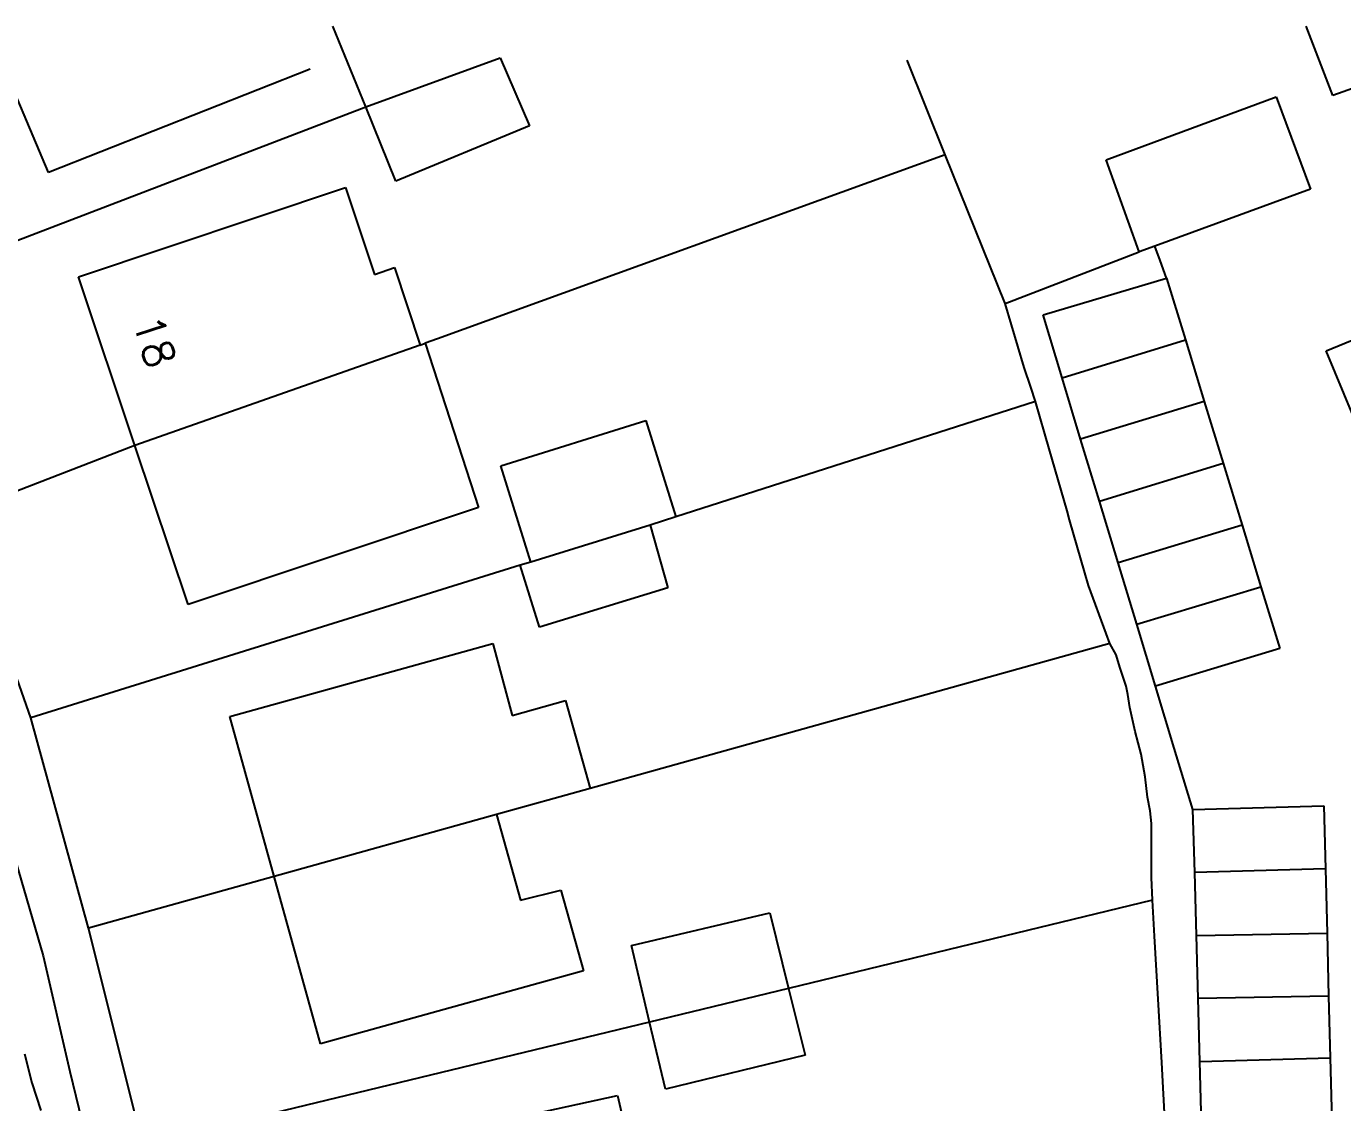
# Model space of a CAD drawing. Extents: x 427500 to 429848, y 434500 to 436505.
# Drawn here: x 427630.3 to 427682.5, y 436457.3 to 436500 of the extents above; entities that cross this region are included whole.
import ezdxf

# ---------------------------------------------------------------- set-up
doc = ezdxf.new("R2010")
doc.units = 0
doc.layers.add('LPTIP_Ex_Base', color=8, linetype='Continuous')
doc.styles.add('MtXpl_Romans', font='romans__.ttf')

msp = doc.modelspace()

# ---------------------------------------------------------------- linework, layer by layer
at = {"layer": 'LPTIP_Ex_Base', "color": 251, "true_color": 0x636466}
for p, q in [((427631.15, 436494.2), (427628.7, 436500)), ((427643.75, 436496.8), (427642.45, 436500)), ((427682.15, 436497.25), (427681.1, 436500)), ((427689.75, 436500), (427682.15, 436497.25)), ((427643.75, 436496.8), (427649.09, 436498.75)), ((427649.09, 436498.75), (427650.25, 436496.05)), ((427666.76, 436494.9), (427665.25, 436498.65)), ((427641.55, 436498.3), (427631.15, 436494.2)), ((427673.15, 436494.7), (427679.9, 436497.2)), ((427679.9, 436497.2), (427681.27, 436493.54)), ((427624.7, 436489.5), (427643.75, 436496.8)), ((427644.95, 436493.85), (427643.75, 436496.8)), ((427650.25, 436496.05), (427644.95, 436493.85)), ((427666.76, 436494.9), (427646.608, 436487.598)), ((427669.15, 436489), (427666.76, 436494.9)), ((427674.47, 436491.05), (427673.15, 436494.7)), ((427632.35, 436490.05), (427642.95, 436493.6)), ((427642.95, 436493.6), (427644.1, 436490.15)), ((427681.27, 436493.54), (427675.093, 436491.278)), ((427675.093, 436491.278), (427674.47, 436491.05)), ((427675.3, 436490.7), (427675.093, 436491.278)), ((427669.15, 436489), (427674.47, 436491.05)), ((427644.1, 436490.15), (427644.897, 436490.424)), ((427644.897, 436490.424), (427645.913, 436487.346)), ((427675.55, 436490), (427675.3, 436490.7)), ((427634.59, 436483.36), (427632.35, 436490.05)), ((427670.65, 436488.55), (427675.55, 436490)), ((427675.55, 436490), (427676.3, 436487.55)), ((427669.9, 436486.45), (427669.15, 436489)), ((427671.41, 436486.05), (427670.65, 436488.55)), ((427681.896, 436487.111), (427683.66, 436487.846)), ((427645.913, 436487.346), (427643.432, 436486.473)), ((427645.913, 436487.346), (427646.118, 436487.42)), ((427646.608, 436487.598), (427646.118, 436487.42)), ((427646.118, 436487.42), (427648.227, 436480.9)), ((427671.41, 436486.05), (427676.3, 436487.55)), ((427676.3, 436487.55), (427677.05, 436485.1)), ((427683.326, 436483.678), (427681.896, 436487.111)), ((427643.432, 436486.473), (427634.59, 436483.36)), ((427670.16, 436485.67), (427669.9, 436486.45)), ((427672.14, 436483.61), (427671.41, 436486.05)), ((427670.35, 436485.1), (427670.16, 436485.67)), ((427670.35, 436485.1), (427656.067, 436480.526)), ((427670.89, 436483.23), (427670.35, 436485.1)), ((427677.05, 436485.1), (427672.14, 436483.61)), ((427677.05, 436485.1), (427677.8, 436482.65)), ((427649.118, 436482.552), (427654.876, 436484.348)), ((427654.876, 436484.348), (427656.067, 436480.526)), ((427672.89, 436481.15), (427672.14, 436483.61)), ((427634.59, 436483.36), (427627.6, 436480.65)), ((427636.7, 436477.05), (427634.59, 436483.36)), ((427671.6, 436480.76), (427670.89, 436483.23)), ((427650.31, 436478.73), (427649.118, 436482.552)), ((427672.89, 436481.15), (427677.8, 436482.65)), ((427677.8, 436482.65), (427678.55, 436480.2)), ((427648.227, 436480.9), (427636.7, 436477.05)), ((427673.63, 436478.7), (427672.89, 436481.15)), ((427630.45, 436472.55), (427627.6, 436480.65)), ((427656.067, 436480.526), (427655.05, 436480.2)), ((427671.7, 436480.4), (427671.6, 436480.76)), ((427672.31, 436478.3), (427671.7, 436480.4)), ((427655.05, 436480.2), (427650.31, 436478.73)), ((427655.05, 436480.2), (427655.75, 436477.7)), ((427678.55, 436480.2), (427673.63, 436478.7)), ((427678.55, 436480.2), (427679.3, 436477.75)), ((427650.31, 436478.73), (427649.88, 436478.6)), ((427649.88, 436478.6), (427630.45, 436472.55)), ((427650.65, 436476.15), (427649.88, 436478.6)), ((427672.45, 436477.8), (427672.31, 436478.3)), ((427674.37, 436476.26), (427673.63, 436478.7)), ((427655.75, 436477.7), (427650.65, 436476.15)), ((427673.15, 436475.89), (427672.45, 436477.8)), ((427674.37, 436476.26), (427679.3, 436477.75)), ((427679.3, 436477.75), (427680.05, 436475.3)), ((427675.11, 436473.8), (427674.37, 436476.26)), ((427673.3, 436475.5), (427673.15, 436475.89)), ((427638.35, 436472.6), (427648.8, 436475.5)), ((427648.8, 436475.5), (427649.572, 436472.639)), ((427673.3, 436475.5), (427652.666, 436469.738)), ((427673.55, 436475.05), (427673.3, 436475.5)), ((427680.05, 436475.3), (427675.11, 436473.8)), ((427673.7, 436474.55), (427673.55, 436475.05)), ((427673.95, 436473.8), (427673.7, 436474.55)), ((427674.01, 436473.47), (427673.95, 436473.8)), ((427675.86, 436471.34), (427675.11, 436473.8)), ((427649.572, 436472.639), (427651.69, 436473.231)), ((427651.69, 436473.231), (427652.666, 436469.738)), ((427674.1, 436472.95), (427674.01, 436473.47)), ((427632.75, 436464.2), (427630.45, 436472.55)), ((427640.11, 436466.24), (427638.35, 436472.6)), ((427674.3, 436472), (427674.1, 436472.95)), ((427674.55, 436471.1), (427674.3, 436472)), ((427674.7, 436470.2), (427674.55, 436471.1)), ((427676.6, 436468.9), (427675.86, 436471.34)), ((427628.9, 436470.1), (427630.95, 436463.1)), ((427674.8, 436469.4), (427674.7, 436470.2)), ((427652.666, 436469.738), (427648.95, 436468.7)), ((427674.9, 436468.85), (427674.8, 436469.4)), ((427674.95, 436468.35), (427674.9, 436468.85)), ((427676.6, 436468.9), (427681.8, 436469.05)), ((427676.67, 436466.4), (427676.6, 436468.9)), ((427681.8, 436469.05), (427681.86, 436466.55)), ((427648.95, 436468.7), (427640.11, 436466.24)), ((427648.95, 436468.7), (427649.9, 436465.3)), ((427674.95, 436466.2), (427674.95, 436468.35)), ((427640.11, 436466.24), (427632.75, 436464.2)), ((427641.95, 436459.6), (427640.11, 436466.24)), ((427675, 436465.3), (427674.95, 436466.2)), ((427681.86, 436466.55), (427676.67, 436466.4)), ((427676.74, 436463.9), (427676.67, 436466.4)), ((427681.86, 436466.55), (427681.93, 436464)), ((427649.9, 436465.3), (427651.5, 436465.7)), ((427651.5, 436465.7), (427652.4, 436462.5)), ((427675, 436465.3), (427660.54, 436461.8)), ((427675.08, 436463.87), (427675, 436465.3)), ((427654.3, 436463.5), (427659.8, 436464.8)), ((427659.8, 436464.8), (427660.54, 436461.8)), ((427634.9, 436455.6), (427632.75, 436464.2)), ((427675.22, 436461.37), (427675.08, 436463.87)), ((427676.74, 436463.9), (427681.93, 436464)), ((427676.81, 436461.4), (427676.74, 436463.9)), ((427681.93, 436464), (427681.99, 436461.5)), ((427630.95, 436463.1), (427632, 436458.5)), ((427655.02, 436460.46), (427654.3, 436463.5)), ((427652.4, 436462.5), (427641.95, 436459.6)), ((427660.54, 436461.8), (427655.02, 436460.46)), ((427660.54, 436461.8), (427661.2, 436459.15)), ((427681.99, 436461.5), (427676.81, 436461.4)), ((427681.99, 436461.5), (427682.05, 436459.05)), ((427675.36, 436458.86), (427675.22, 436461.37)), ((427676.87, 436458.9), (427676.81, 436461.4)), ((427655.02, 436460.46), (427634.9, 436455.6)), ((427655.65, 436457.8), (427655.02, 436460.46)), ((427630.2, 436459.2), (427630.5, 436458.05)), ((427661.2, 436459.15), (427655.65, 436457.8)), ((427675.5, 436456.36), (427675.36, 436458.86)), ((427676.87, 436458.9), (427682.05, 436459.05)), ((427676.94, 436456.4), (427676.87, 436458.9)), ((427682.05, 436459.05), (427682.11, 436456.55)), ((427632, 436458.5), (427634.95, 436446.45)), ((427630.5, 436458.05), (427630.85, 436456.95)), ((427642.95, 436455.2), (427653.75, 436457.55)), ((427653.75, 436457.55), (427654.5, 436454.3))]:
    msp.add_line(p, q, dxfattribs=at)

# ---------------------------------------------------------------- texts
at = {"layer": 'LPTIP_Ex_Base', "color": 251, "true_color": 0x636466, "style": 'MtXpl_Romans'}
msp.add_text('18', height=1.2, rotation=288, dxfattribs=at).set_placement((427634.476, 436488.286))

doc.saveas('drawing.dxf')
